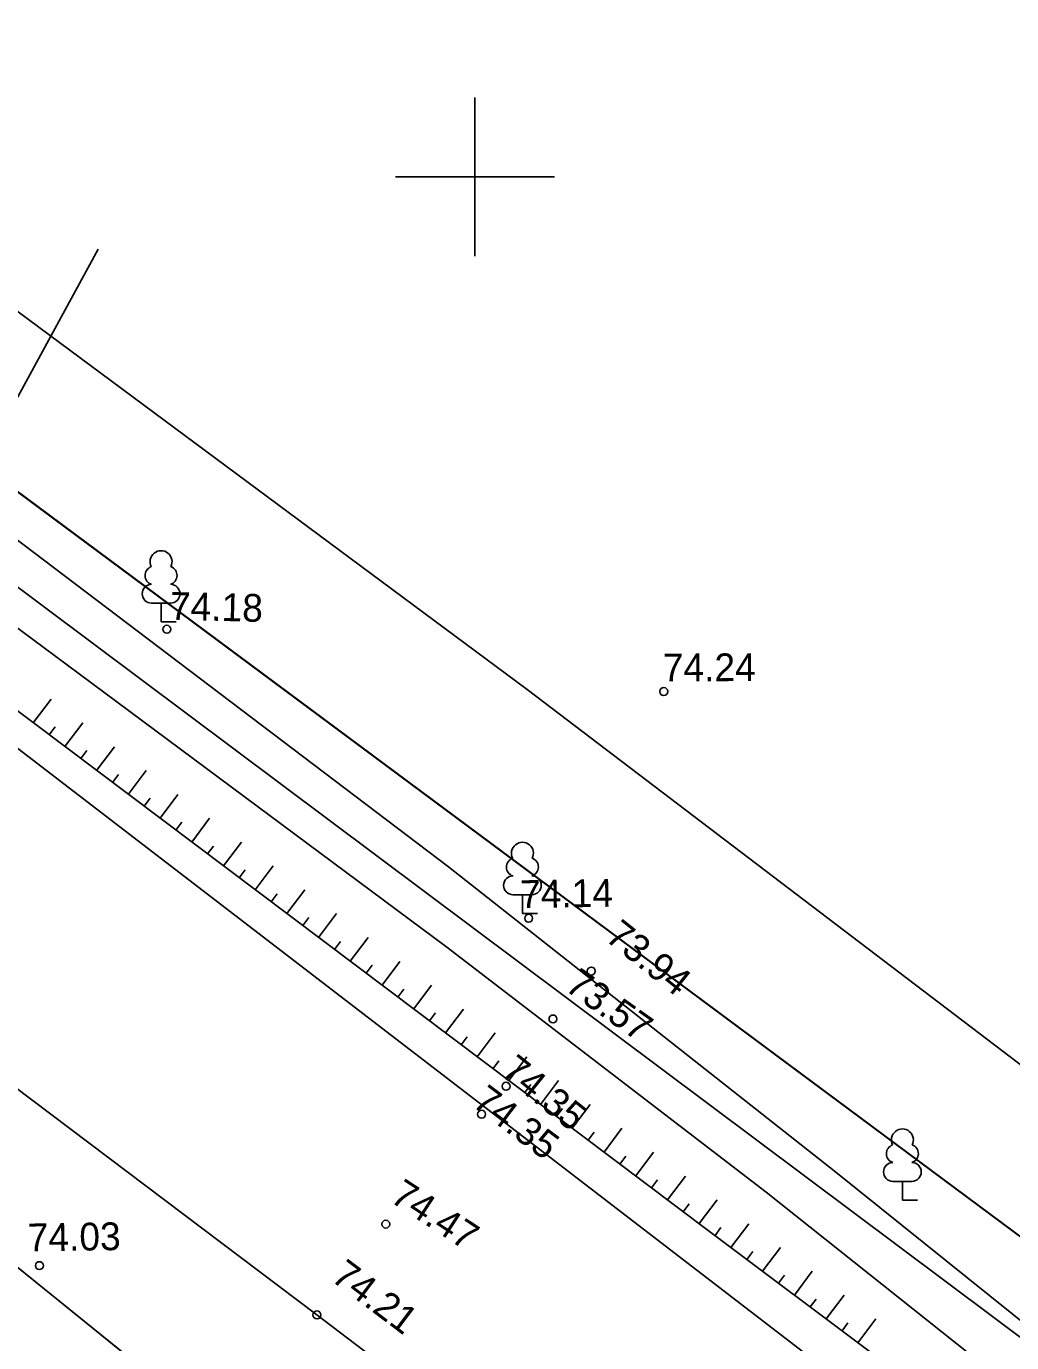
# Model space of a CAD drawing. Extents: x 629029 to 641614, y 6446009 to 6455484.
# Drawn here: x 632138.7 to 632163.52, y 6446920.61 to 6446953.79 of the extents above; entities that cross this region are included whole.
import ezdxf

# ---------------------------------------------------------------- set-up
doc = ezdxf.new("R2010")
doc.units = 0
for name, color, linetype in [('drenaazitoru (19)', 7, 'Continuous'), ('gaasitoru (18)', 7, 'Continuous'), ('jarsak (42)', 7, 'Continuous'), ('koordinaadistik (61)', 7, 'Continuous'), ('korgus (63)', 7, 'Continuous'), ('krundi piir (40)', 7, 'Continuous'), ('looduslik veekogu (34)', 7, 'Continuous'), ('muu kaev (44)', 7, 'Continuous'), ('tee tanav (30)', 7, 'Continuous'), ('valitud korgus (59)', 7, 'Continuous')]:
    doc.layers.add(name, color=color, linetype=linetype)

msp = doc.modelspace()

# ---------------------------------------------------------------- linework, layer by layer
at = {"layer": 'drenaazitoru (19)'}
msp.add_lwpolyline([(632140.506, 6446948.176), (632137.85, 6446943.31), (632136.124, 6446940.632), (632134.57, 6446938.22), (632130.62, 6446932.4), (632126.81, 6446927.57), (632126.26, 6446924.68), (632128.25, 6446921.82), (632128.881, 6446921.306), (632131.55, 6446919.13), (632136.68, 6446915.33), (632140.29, 6446912.37), (632144.95, 6446908.825), (632151.84, 6446903.6), (632162.55, 6446896.31), (632173.14, 6446887.91), (632182.775, 6446880.28), (632185.63, 6446878.019), (632185.846, 6446862.665)], dxfattribs=at)
at = {"layer": 'gaasitoru (18)'}
msp.add_lwpolyline([(632177.83, 6446892.319), (632184.76, 6446901.353), (632188.896, 6446906.984), (632189.277, 6446907.694), (632189.267, 6446908.054), (632189.076, 6446908.414), (632187.568, 6446909.738), (632166.293, 6446925.679), (632151.312, 6446937.072), (632124.877, 6446956.699), (632102.685, 6446971.084), (632090.104, 6446978.221), (632086.408, 6446980.492), (632072.96, 6446990.46), (632011.302, 6447035.281)], dxfattribs=at)
at = {"layer": 'jarsak (42)'}
for p, q in [((632138.868, 6446936.235), (632139.319, 6446936.834)), ((632139.268, 6446935.934), (632139.418, 6446936.134)), ((632139.667, 6446935.634), (632140.118, 6446936.233)), ((632140.466, 6446935.033), (632140.917, 6446935.632)), ((632140.067, 6446935.333), (632140.217, 6446935.533)), ((632141.265, 6446934.431), (632141.716, 6446935.031)), ((632140.866, 6446934.732), (632141.016, 6446934.932)), ((632141.665, 6446934.131), (632141.815, 6446934.331)), ((632142.065, 6446933.83), (632142.515, 6446934.43)), ((632142.464, 6446933.53), (632142.614, 6446933.729)), ((632142.864, 6446933.229), (632143.315, 6446933.828)), ((632143.263, 6446932.928), (632143.413, 6446933.128)), ((632143.663, 6446932.628), (632144.114, 6446933.227)), ((632144.462, 6446932.027), (632144.913, 6446932.626)), ((632144.062, 6446932.327), (632144.213, 6446932.527)), ((632145.261, 6446931.425), (632145.712, 6446932.025)), ((632144.861, 6446931.726), (632145.012, 6446931.926)), ((632145.66, 6446931.125), (632145.811, 6446931.325)), ((632146.06, 6446930.824), (632146.511, 6446931.424)), ((632146.46, 6446930.524), (632146.61, 6446930.723)), ((632146.859, 6446930.223), (632147.31, 6446930.822)), ((632147.259, 6446929.922), (632147.409, 6446930.122)), ((632147.658, 6446929.622), (632148.109, 6446930.221)), ((632148.058, 6446929.321), (632148.208, 6446929.521)), ((632148.457, 6446929.021), (632148.908, 6446929.62)), ((632149.256, 6446928.419), (632149.707, 6446929.019)), ((632148.857, 6446928.72), (632149.007, 6446928.92)), ((632149.656, 6446928.119), (632149.806, 6446928.319)), ((632150.055, 6446927.818), (632150.506, 6446928.418)), ((632150.455, 6446927.518), (632150.605, 6446927.717)), ((632150.855, 6446927.217), (632151.305, 6446927.816)), ((632151.254, 6446926.916), (632151.404, 6446927.116)), ((632151.654, 6446926.616), (632152.105, 6446927.215)), ((632152.053, 6446926.315), (632152.204, 6446926.515)), ((632152.453, 6446926.015), (632152.904, 6446926.614)), ((632153.252, 6446925.413), (632153.703, 6446926.013)), ((632152.852, 6446925.714), (632153.003, 6446925.914)), ((632154.051, 6446924.812), (632154.502, 6446925.411)), ((632153.651, 6446925.113), (632153.802, 6446925.313)), ((632154.45, 6446924.512), (632154.601, 6446924.711)), ((632154.85, 6446924.211), (632155.301, 6446924.81)), ((632155.25, 6446923.91), (632155.4, 6446924.11)), ((632155.649, 6446923.61), (632156.1, 6446924.209)), ((632156.049, 6446923.309), (632156.199, 6446923.509)), ((632156.449, 6446923.009), (632156.899, 6446923.609)), ((632157.249, 6446922.409), (632157.699, 6446923.009)), ((632156.849, 6446922.709), (632156.999, 6446922.909)), ((632158.049, 6446921.809), (632158.499, 6446922.409)), ((632157.649, 6446922.109), (632157.799, 6446922.309)), ((632158.449, 6446921.509), (632158.599, 6446921.709)), ((632158.849, 6446921.209), (632159.299, 6446921.809)), ((632159.249, 6446920.909), (632159.399, 6446921.109)), ((632159.649, 6446920.609), (632160.099, 6446921.209))]:
    msp.add_line(p, q, dxfattribs=at)
for points in [[(632097.563, 6446971.671), (632097.251, 6446969.594), (632097.084, 6446968.203), (632097.288, 6446967.517), (632102.334, 6446963.64), (632130.743, 6446942.348), (632155.91, 6446923.413), (632168.686, 6446913.831), (632170.411, 6446912.401), (632171.206, 6446912.284), (632173.128, 6446912.702)], [(632097.619, 6446971.547), (632098.342, 6446968.544), (632103.363, 6446965.04), (632110.923, 6446959.293), (632116.277, 6446955.27), (632124.523, 6446949.041), (632132.379, 6446943.146), (632140.031, 6446937.473), (632149.295, 6446930.577), (632157.337, 6446924.403), (632165.471, 6446917.933), (632170.789, 6446913.67), (632171.567, 6446913.095), (632173.128, 6446912.702)]]:
    msp.add_lwpolyline(points, dxfattribs=at)
at = {"layer": 'koordinaadistik (61)'}
msp.add_lwpolyline([(631104.244, 6447146.074), (631115.952, 6447112.528), (631341.07, 6447191.868), (631452.831, 6447211.037), (631561.931, 6447208.375), (631719.461, 6447172.698), (631806.741, 6447141.814), (631950.433, 6447045.435), (632088.804, 6446940.004), (632210.144, 6446852.677), (632268.685, 6446806.351), (632293.166, 6446830.845), (632259.638, 6446848.949), (632111.688, 6446959.706), (631986.622, 6447056.617), (631906.261, 6447115.19), (631850.913, 6447149.269), (631769.487, 6447189.738), (631662.516, 6447222.219), (631526.274, 6447239.259), (631412.384, 6447238.726), (631285.722, 6447211.037)], close=True, dxfattribs=at)
at = {"layer": 'korgus (63)'}
for p, q in [((632150, 6446952), (632150, 6446948)), ((632148, 6446950), (632152, 6446950))]:
    msp.add_line(p, q, dxfattribs=at)
at = {"layer": 'krundi piir (40)'}
for points in [[(632093.6, 6446975.41), (632193.86, 6446900.9), (632197.77, 6446907.43), (632272.99, 6446920.18), (632264.6, 6446987.12), (632199.45, 6446977.25), (632194.95, 6447015.56), (632187.01, 6447041.21), (632124.54, 6447080.27), (632054.12, 6447082.79), (632002.76, 6447087.82), (631994.22, 6447055.83), (631993.58, 6447052.43), (631995.53, 6447049.4)], [(631868.77, 6446672.4), (631959.68, 6446679.97), (631959.91, 6446675.9), (631974.49, 6446676.99), (631973.16, 6446697.18), (632027.17, 6446701.7), (632179.35, 6446714.42), (632178.2, 6446831.81), (632178.16, 6446835.13), (632161.11, 6446845.26), (632144.49, 6446854.46), (632146.53, 6446856.73), (632177.37, 6446891.07), (632112.46, 6446943.53), (632093.9, 6446884.82), (632030.81, 6446860.37), (632004.91, 6446861.17), (632004.45, 6446876.31), (631895.36, 6446833.33), (631838.25, 6446722.82)]]:
    msp.add_lwpolyline(points, close=True, dxfattribs=at)
for points in [[(632291.35, 6446838.41), (632275.32, 6446841.91), (632250, 6446856.81), (632216.84, 6446883.42), (632193.86, 6446900.9), (632129.11, 6446949.02), (632093.6, 6446975.41), (631995.53, 6447049.4)], [(631995.52, 6447027.26), (632059.85, 6446977.05), (632062.22, 6446979.46), (632112.46, 6446943.53), (632177.37, 6446891.07), (632238.93, 6446843.38), (632269.35, 6446826.28), (632272.4, 6446828.44), (632273.3, 6446828.95), (632276.23, 6446828.92), (632288.42, 6446827.75), (632295.46, 6446827.42)]]:
    msp.add_lwpolyline(points, dxfattribs=at)
at = {"layer": 'looduslik veekogu (34)'}
msp.add_lwpolyline([(632099.729, 6446969.462), (632124.625, 6446950.958), (632136.795, 6446942.104), (632149.335, 6446932.6), (632159.097, 6446924.908), (632171.327, 6446915.078)], dxfattribs=at)
at = {"layer": 'muu kaev (44)'}
for p, q in [((632142.33, 6446939.251), (632141.85, 6446939.251)), ((632142.09, 6446938.776), (632142.09, 6446939.251)), ((632142.47, 6446938.776), (632142.09, 6446938.776)), ((632151.436, 6446931.901), (632150.956, 6446931.901)), ((632151.196, 6446931.426), (632151.196, 6446931.901)), ((632151.576, 6446931.426), (632151.196, 6446931.426)), ((632161.01, 6446924.675), (632160.53, 6446924.675)), ((632160.77, 6446924.2), (632160.77, 6446924.675)), ((632161.15, 6446924.2), (632160.77, 6446924.2))]:
    msp.add_line(p, q, dxfattribs=at)
for centre, radius, start, end in [((632142.09, 6446940.296), 0.277, 332.5799, 207.4201), ((632141.92, 6446939.949), 0.233, 109.0217, 253.1415), ((632142.26, 6446939.949), 0.233, 286.8508, 70.9859), ((632141.853, 6446939.489), 0.238, 90.0016, 269.3953), ((632142.328, 6446939.489), 0.238, 270.6047, 89.9984), ((632151.196, 6446932.946), 0.277, 332.5799, 207.4201), ((632151.026, 6446932.599), 0.233, 109.0217, 253.1415), ((632151.366, 6446932.599), 0.233, 286.8508, 70.9859), ((632150.959, 6446932.139), 0.238, 90.0016, 269.3953), ((632151.434, 6446932.139), 0.238, 270.6047, 89.9984), ((632160.77, 6446925.72), 0.277, 332.5799, 207.4201), ((632160.6, 6446925.373), 0.233, 109.0217, 253.1415), ((632160.94, 6446925.373), 0.233, 286.8508, 70.9859), ((632160.533, 6446924.912), 0.238, 90.0016, 269.3953), ((632161.007, 6446924.912), 0.238, 270.6047, 89.9984)]:
    msp.add_arc(centre, radius, start, end, dxfattribs=at)
at = {"layer": 'tee tanav (30)'}
for points in [[(632245.507, 6446854.849), (632206.055, 6446884.095), (632183.449, 6446901.208), (632169.026, 6446912.105), (632150.218, 6446926.57), (632138.158, 6446935.843), (632125.798, 6446944.939), (632113.926, 6446953.978), (632101.896, 6446963.091), (632093.844, 6446969.031), (632082.577, 6446977.406), (632071.367, 6446985.694), (632060.557, 6446994.085), (632046.44, 6447005.081), (632036.485, 6447012.535), (631993.92, 6447044.97), (631992.78, 6447046.59), (631991.9, 6447048.41), (631991.29, 6447050.42), (631991.15, 6447051.32), (631991.225, 6447053.72), (631991.42, 6447056.19), (631991.86, 6447058.22)], [(632180.366, 6446894.908), (632165.5, 6446906.48), (632146.017, 6446921.309), (632134.039, 6446930.347), (632121.945, 6446939.41), (632109.813, 6446948.623), (632098.011, 6446957.467), (632089.557, 6446963.724), (632078.726, 6446971.796), (632067.067, 6446980.307), (632061.499, 6446982.774), (632057.686, 6446982.697), (632056.769, 6446980.341), (632057.565, 6446978.348), (632064.799, 6446970.701), (632073.393, 6446963.935), (632080.481, 6446958.496), (632089.804, 6446950.838)]]:
    msp.add_lwpolyline(points, dxfattribs=at)
at = {"layer": 'valitud korgus (59)'}
for centre in [(632142.236, 6446938.593), (632154.758, 6446937.023), (632151.353, 6446931.307), (632152.93, 6446929.975), (632151.966, 6446928.769), (632150.784, 6446927.073), (632150.166, 6446926.367), (632147.754, 6446923.596), (632139.026, 6446922.551), (632146.017, 6446921.309)]:
    msp.add_circle(centre, 0.1, dxfattribs=at)

# ---------------------------------------------------------------- texts
for s, rotation, p in [(' 74.18', 358.5828, (632142.047, 6446938.841)), (' 74.24', 0.1346, (632154.473, 6446937.28)), (' 74.14', 0.8215, (632150.881, 6446931.561)), (' 73.94', 321.3523, (632153.046, 6446930.938)), (' 73.57', 324.5589, (632152.022, 6446929.668)), (' 74.35', 321.2265, (632150.413, 6446927.536)), (' 74.35', 323.0061, (632149.692, 6446926.75)), (' 74.47', 326.8546, (632147.61, 6446924.326)), (' 74.03', 0.8215, (632138.475, 6446922.907)), (' 74.21', 322.9525, (632146.133, 6446922.351))]:
    msp.add_text(s, height=0.7, rotation=rotation, dxfattribs=at).set_placement(p)

doc.saveas('drawing.dxf')
